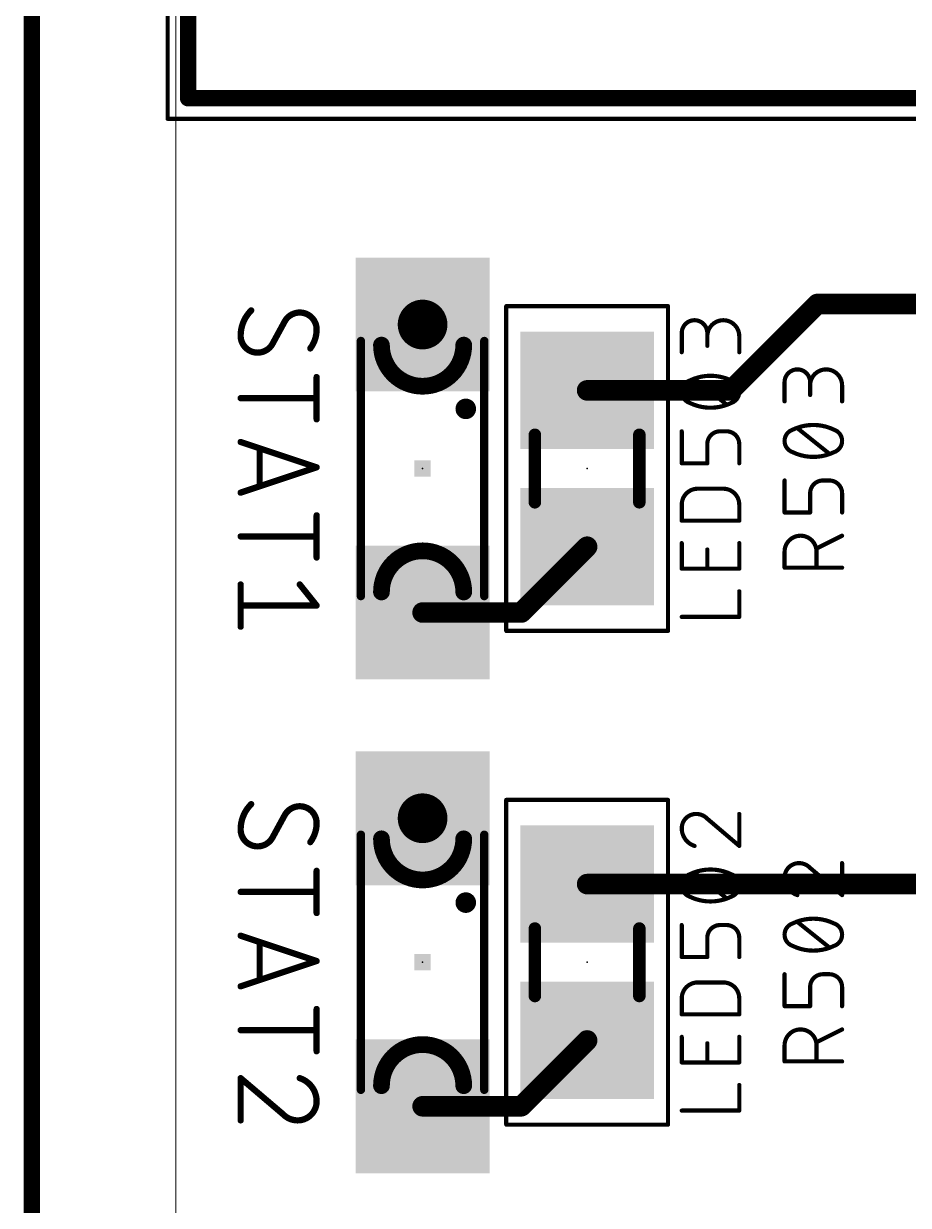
# Model space of a CAD drawing. Extents: x -59.9 to -20.9, y 122.9 to 183.1.
# Drawn here: x -59.85 to -49.09, y 133.05 to 147.41 of the extents above; entities that cross this region are included whole.
import ezdxf

# ---------------------------------------------------------------- set-up
doc = ezdxf.new("R2010")
doc.units = 0
for name, color, linetype in [('1', 12, 'CONTINUOUS'), ('18', 110, 'CONTINUOUS'), ('20', 31, 'CONTINUOUS'), ('21', 253, 'CONTINUOUS'), ('23', 53, 'CONTINUOUS'), ('25', 253, 'CONTINUOUS'), ('29', 253, 'CONTINUOUS'), ('39', 12, 'CONTINUOUS'), ('51', 253, 'CONTINUOUS')]:
    doc.layers.add(name, color=color, linetype=linetype)

# ---------------------------------------------------------------- blocks, each defined once
blk = doc.blocks.new('RECT')
blk.add_solid([(-0.5, -0.5), (0.5, -0.5), (-0.5, 0.5), (0.5, 0.5)])
blk = doc.blocks.new('ROUNDV')
at = {"const_width": 0.5}
blk.add_lwpolyline([(0, -0.25, 1), (0, 0.25, 1), (0, -0.25)], format="xyb", dxfattribs=at)

msp = doc.modelspace()

# ---------------------------------------------------------------- linework, layer by layer
at = {"layer": '1'}
for points, const_width in [([(-59.75, 123), (-59.75, 183)], 0.2), ([(-50.2, 144), (-51.25, 142.95)], 0.25), ([(-50.2, 144), (-48.1, 144)], 0.25), ([(-53, 142.95), (-51.25, 142.95)], 0.25), ([(-53.8, 140.25), (-53, 141.05)], 0.25), ([(-55, 140.25), (-53.8, 140.25)], 0.25), ([(-53, 136.95), (-48.15, 136.95)], 0.25), ([(-53.8, 134.25), (-53, 135.05)], 0.25), ([(-55, 134.25), (-53.8, 134.25)], 0.25)]:
    msp.add_lwpolyline(points, dxfattribs=dict(at, const_width=const_width))
at = {"layer": '1', "const_width": 0.125}
for points in [[(-50.2, 144.0625, 1), (-50.2, 143.9375)], [(-50.1558, 143.9558, 1), (-50.2442, 144.0442)], [(-53, 143.0125, 1), (-53, 142.8875)], [(-51.2942, 142.9942, 1), (-51.2058, 142.9058)], [(-51.25, 142.8875, 1), (-51.25, 143.0125)], [(-52.9558, 141.0058, 1), (-53.0442, 141.0942)], [(-55, 140.3125, 1), (-55, 140.1875)], [(-53.8442, 140.2942, 1), (-53.7558, 140.2058)], [(-53.8, 140.1875, 1), (-53.8, 140.3125)], [(-53, 137.0125, 1), (-53, 136.8875)], [(-52.9558, 135.0058, 1), (-53.0442, 135.0942)], [(-55, 134.3125, 1), (-55, 134.1875)], [(-53.8442, 134.2942, 1), (-53.7558, 134.2058)], [(-53.8, 134.1875, 1), (-53.8, 134.3125)]]:
    msp.add_lwpolyline(points, format="xyb", dxfattribs=at)
at = {"layer": '20', "const_width": 0.01}
msp.add_lwpolyline([(-58, 128), (-58, 178)], dxfattribs=at)
at = {"layer": '21'}
for points, const_width in [([(-57.85, 146.5), (-57.85, 159.5)], 0.2), ([(-46.85, 146.5), (-57.85, 146.5)], 0.2), ([(-56.827, 143.511), (-56.673, 143.7933)], 0.0762), ([(-56.2881, 143.1116), (-56.2881, 142.5984)], 0.0762), ([(-57.2119, 142.855), (-56.2881, 142.855)], 0.0762), ([(-57.2119, 142.3229), (-56.2881, 142.015)], 0.0762), ([(-56.9809, 141.7841), (-56.9809, 142.2459)], 0.0762), ([(-56.2881, 142.015), (-57.2119, 141.7071)], 0.0762), ([(-56.2881, 141.4316), (-56.2881, 140.9184)], 0.0762), ([(-57.2119, 141.175), (-56.2881, 141.175)], 0.0762), ([(-57.2119, 140.5916), (-57.2119, 140.0784)], 0.0762), ([(-56.4934, 140.5916), (-56.2881, 140.335)], 0.0762), ([(-56.2881, 140.335), (-57.2119, 140.335)], 0.0762), ([(-56.827, 137.511), (-56.673, 137.7933)], 0.0762), ([(-56.2881, 137.1116), (-56.2881, 136.5984)], 0.0762), ([(-57.2119, 136.855), (-56.2881, 136.855)], 0.0762), ([(-57.2119, 136.3229), (-56.2881, 136.015)], 0.0762), ([(-56.9809, 135.7841), (-56.9809, 136.2459)], 0.0762), ([(-56.2881, 136.015), (-57.2119, 135.7071)], 0.0762), ([(-56.2881, 135.4316), (-56.2881, 134.9184)], 0.0762), ([(-57.2119, 135.175), (-56.2881, 135.175)], 0.0762), ([(-56.6987, 134.1554), (-57.2119, 134.5916)], 0.0762), ([(-57.2119, 134.5916), (-57.2119, 134.0784)], 0.0762)]:
    msp.add_lwpolyline(points, dxfattribs=dict(at, const_width=const_width))
for points, const_width in [([(-57.85, 146.55, 1), (-57.85, 146.45)], 0.1), ([(-57.9, 146.5, 1), (-57.8, 146.5)], 0.1), ([(-57.0836, 143.9216, 0.2), (-57.2119, 143.6137)], 0.0762), ([(-57.0702, 143.9081, 1), (-57.097, 143.9351)], 0.0381), ([(-56.4934, 143.8959, 0.2656), (-56.673, 143.7933)], 0.0762), ([(-56.2881, 143.6907, 0.4142), (-56.4934, 143.8959)], 0.0762), ([(-56.4934, 143.915, 1), (-56.4934, 143.8769)], 0.0381), ([(-56.4934, 143.8769, 1), (-56.4934, 143.915)], 0.0381), ([(-56.6894, 143.803, 1), (-56.6566, 143.7836)], 0.0381), ([(-56.6563, 143.7842, 1), (-56.6897, 143.8024)], 0.0381), ([(-57.2119, 143.6137, 0.4142), (-57.0066, 143.4084)], 0.0762), ([(-57.1929, 143.6137, 1), (-57.2309, 143.6137)], 0.0381), ([(-57.2309, 143.6137, 1), (-57.1929, 143.6137)], 0.0381), ([(-56.3651, 143.4597, 0.1623), (-56.2881, 143.6907)], 0.0762), ([(-56.2691, 143.6907, 1), (-56.3071, 143.6907)], 0.0381), ([(-56.3071, 143.6907, 1), (-56.269, 143.6907)], 0.0381), ([(-57.0066, 143.4084, 0.2656), (-56.827, 143.511)], 0.0762), ([(-56.8437, 143.5202, 1), (-56.8103, 143.5019)], 0.0381), ([(-56.8106, 143.5014, 1), (-56.8434, 143.5207)], 0.0381), ([(-56.3803, 143.4711, 1), (-56.3498, 143.4483)], 0.0381), ([(-57.0066, 143.4274, 1), (-57.0066, 143.3893)], 0.0381), ([(-57.0066, 143.3893, 1), (-57.0066, 143.4274)], 0.0381), ([(-56.2691, 143.1116, 1), (-56.3072, 143.1116)], 0.0381), ([(-57.2119, 142.874, 1), (-57.2119, 142.8359)], 0.0381), ([(-56.2881, 142.8359, 1), (-56.2881, 142.874)], 0.0381), ([(-54.475, 142.6625, 1), (-54.475, 142.7875, 1), (-54.475, 142.6625)], 0.125), ([(-56.3072, 142.5984, 1), (-56.2691, 142.5984)], 0.0381), ([(-57.2059, 142.341, 1), (-57.2179, 142.3049)], 0.0381), ([(-56.9619, 142.2459, 1), (-57, 142.2459)], 0.0381), ([(-56.2941, 141.9969, 1), (-56.2821, 142.0331)], 0.0381), ([(-56.2821, 141.9969, 1), (-56.2941, 142.0331)], 0.0381), ([(-57.2179, 141.7251, 1), (-57.2059, 141.689)], 0.0381), ([(-57, 141.7841, 1), (-56.9619, 141.7841)], 0.0381), ([(-56.2691, 141.4316, 1), (-56.3072, 141.4316)], 0.0381), ([(-57.2119, 141.1941, 1), (-57.2119, 141.156)], 0.0381), ([(-56.2881, 141.156, 1), (-56.2881, 141.1941)], 0.0381), ([(-56.3072, 140.9184, 1), (-56.2691, 140.9184)], 0.0381), ([(-57.1928, 140.5916, 1), (-57.2309, 140.5916)], 0.0381), ([(-56.4785, 140.6035, 1), (-56.5083, 140.5797)], 0.0381), ([(-57.2119, 140.3541, 1), (-57.2119, 140.316)], 0.0381), ([(-56.303, 140.3231, 1), (-56.2732, 140.3469)], 0.0381), ([(-56.2881, 140.316, 1), (-56.2881, 140.3541)], 0.0381), ([(-57.2309, 140.0784, 1), (-57.1928, 140.0784)], 0.0381), ([(-57.0836, 137.9216, 0.2), (-57.2119, 137.6137)], 0.0762), ([(-57.0702, 137.9081, 1), (-57.097, 137.9351)], 0.0381), ([(-56.4934, 137.8959, 0.2656), (-56.673, 137.7933)], 0.0762), ([(-56.2881, 137.6907, 0.4142), (-56.4934, 137.8959)], 0.0762), ([(-56.4934, 137.915, 1), (-56.4934, 137.8769)], 0.0381), ([(-56.4934, 137.8769, 1), (-56.4934, 137.915)], 0.0381), ([(-56.6894, 137.803, 1), (-56.6566, 137.7836)], 0.0381), ([(-56.6563, 137.7842, 1), (-56.6897, 137.8024)], 0.0381), ([(-56.3651, 137.4597, 0.1623), (-56.2881, 137.6907)], 0.0762), ([(-56.2691, 137.6907, 1), (-56.3071, 137.6907)], 0.0381), ([(-57.2119, 137.6137, 0.4142), (-57.0066, 137.4084)], 0.0762), ([(-57.1929, 137.6137, 1), (-57.2309, 137.6137)], 0.0381), ([(-57.2309, 137.6137, 1), (-57.1929, 137.6137)], 0.0381), ([(-56.3071, 137.6907, 1), (-56.269, 137.6907)], 0.0381), ([(-57.0066, 137.4084, 0.2656), (-56.827, 137.511)], 0.0762), ([(-57.0066, 137.4274, 1), (-57.0066, 137.3893)], 0.0381), ([(-57.0066, 137.3893, 1), (-57.0066, 137.4274)], 0.0381), ([(-56.8437, 137.5202, 1), (-56.8103, 137.5019)], 0.0381), ([(-56.8106, 137.5014, 1), (-56.8434, 137.5207)], 0.0381), ([(-56.3803, 137.4711, 1), (-56.3498, 137.4483)], 0.0381), ([(-56.2691, 137.1116, 1), (-56.3072, 137.1116)], 0.0381), ([(-57.2119, 136.874, 1), (-57.2119, 136.8359)], 0.0381), ([(-56.2881, 136.8359, 1), (-56.2881, 136.874)], 0.0381), ([(-54.475, 136.6625, 1), (-54.475, 136.7875, 1), (-54.475, 136.6625)], 0.125), ([(-56.3072, 136.5984, 1), (-56.2691, 136.5984)], 0.0381), ([(-57.2059, 136.341, 1), (-57.2179, 136.3049)], 0.0381), ([(-56.9619, 136.2459, 1), (-57, 136.2459)], 0.0381), ([(-56.2941, 135.9969, 1), (-56.2821, 136.0331)], 0.0381), ([(-56.2821, 135.9969, 1), (-56.2941, 136.0331)], 0.0381), ([(-57.2179, 135.7251, 1), (-57.2059, 135.689)], 0.0381), ([(-57, 135.7841, 1), (-56.9619, 135.7841)], 0.0381), ([(-56.2691, 135.4316, 1), (-56.3072, 135.4316)], 0.0381), ([(-57.2119, 135.1941, 1), (-57.2119, 135.156)], 0.0381), ([(-56.2881, 135.156, 1), (-56.2881, 135.1941)], 0.0381), ([(-56.3072, 134.9184, 1), (-56.2691, 134.9184)], 0.0381), ([(-57.1996, 134.6061, 1), (-57.2242, 134.5771)], 0.0381), ([(-57.1928, 134.5916, 1), (-57.2309, 134.5916)], 0.0381), ([(-56.2881, 134.3093, 0.3252), (-56.4934, 134.5916)], 0.0762), ([(-56.4875, 134.6097, 1), (-56.4993, 134.5735)], 0.0381), ([(-56.5191, 134.0784, 0.4142), (-56.2881, 134.3093)], 0.0762), ([(-56.269, 134.3093, 1), (-56.3071, 134.3093)], 0.0381), ([(-56.3071, 134.3093, 1), (-56.2691, 134.3093)], 0.0381), ([(-56.6987, 134.1554, 0.2053), (-56.5191, 134.0784)], 0.0762), ([(-56.6849, 134.1685, 1), (-56.7125, 134.1422)], 0.0381), ([(-56.711, 134.1409, 1), (-56.6863, 134.1699)], 0.0381), ([(-57.2309, 134.0784, 1), (-57.1928, 134.0784)], 0.0381), ([(-56.5191, 134.0974, 1), (-56.5191, 134.0593)], 0.0381), ([(-56.5191, 134.0593, 1), (-56.5191, 134.0974)], 0.0381)]:
    msp.add_lwpolyline(points, format="xyb", dxfattribs=dict(at, const_width=const_width))
at = {"layer": '23'}
for p in [(-55, 142), (-53, 142), (-55, 136), (-53, 136)]:
    msp.add_point(p, dxfattribs=at)
at = {"layer": '25'}
for points, const_width in [([(-51.5388, 143.647, 1), (-51.8496, 143.647)], 0.0508), ([(-51.1504, 143.6081, 1), (-51.5388, 143.6081)], 0.0508), ([(-51.8369, 143.647, 1), (-51.8623, 143.647)], 0.0254), ([(-51.8623, 143.647, 1), (-51.8369, 143.647)], 0.0254), ([(-51.5261, 143.647, 1), (-51.5515, 143.647)], 0.0254), ([(-51.5515, 143.647, 1), (-51.5261, 143.647)], 0.0254), ([(-51.5515, 143.6081, 1), (-51.5261, 143.6081)], 0.0254), ([(-51.1377, 143.6081, 1), (-51.1631, 143.6081)], 0.0254), ([(-51.1631, 143.6081, 1), (-51.1377, 143.6081)], 0.0254), ([(-51.5515, 143.4916, 1), (-51.5261, 143.4916)], 0.0254), ([(-51.8623, 143.4139, 1), (-51.8369, 143.4139)], 0.0254), ([(-51.1631, 143.4139, 1), (-51.1377, 143.4139)], 0.0254), ([(-50.2888, 143.0493, 1), (-50.5996, 143.0493)], 0.0508), ([(-49.9004, 143.0105, 1), (-50.2888, 143.0105)], 0.0508), ([(-51.7525, 143.0691, 0.3205), (-51.8496, 142.9331)], 0.0508), ([(-51.5, 143.1274, 0.1139), (-51.7525, 143.0691)], 0.0508), ([(-51.7581, 143.0805, 1), (-51.7469, 143.0577)], 0.0254), ([(-51.7484, 143.0571, 1), (-51.7566, 143.0811)], 0.0254), ([(-51.6863, 143.0984, 1), (-51.7022, 143.0786)], 0.0254), ([(-51.2475, 143.0691, 0.1139), (-51.5, 143.1274)], 0.0508), ([(-51.5, 143.1401, 1), (-51.5, 143.1147)], 0.0254), ([(-51.5, 143.1147, 1), (-51.5, 143.1401)], 0.0254), ([(-51.1504, 142.9331, 0.3205), (-51.2475, 143.0691)], 0.0508), ([(-51.2434, 143.0811, 1), (-51.2516, 143.0571)], 0.0254), ([(-51.2531, 143.0577, 1), (-51.2419, 143.0805)], 0.0254), ([(-50.5869, 143.0493, 1), (-50.6123, 143.0493)], 0.0254), ([(-50.6123, 143.0493, 1), (-50.5869, 143.0493)], 0.0254), ([(-50.2761, 143.0493, 1), (-50.3015, 143.0493)], 0.0254), ([(-50.3015, 143.0493, 1), (-50.2761, 143.0493)], 0.0254), ([(-49.8877, 143.0105, 1), (-49.9131, 143.0105)], 0.0254), ([(-51.8496, 142.9331, 0.3205), (-51.7525, 142.7972)], 0.0508), ([(-51.8369, 142.9331, 1), (-51.8623, 142.9331)], 0.0254), ([(-51.8623, 142.9331, 1), (-51.8369, 142.9331)], 0.0254), ([(-51.2475, 142.7972, 0.3205), (-51.1504, 142.9331)], 0.0508), ([(-51.1377, 142.9331, 1), (-51.1631, 142.9331)], 0.0254), ([(-51.1631, 142.9331, 1), (-51.1377, 142.9331)], 0.0254), ([(-50.3015, 143.0105, 1), (-50.2761, 143.0105)], 0.0254), ([(-50.3015, 142.894, 1), (-50.2761, 142.894)], 0.0254), ([(-49.9131, 143.0105, 1), (-49.8877, 143.0105)], 0.0254), ([(-51.7525, 142.7972, 0.1139), (-51.5, 142.7389)], 0.0508), ([(-51.7469, 142.8086, 1), (-51.7581, 142.7858)], 0.0254), ([(-51.7566, 142.7852, 1), (-51.7484, 142.8092)], 0.0254), ([(-51.5, 142.7389, 0.1139), (-51.2475, 142.7972)], 0.0508), ([(-51.5, 142.7516, 1), (-51.5, 142.7262)], 0.0254), ([(-51.5, 142.7262, 1), (-51.5, 142.7516)], 0.0254), ([(-51.3137, 142.7678, 1), (-51.2978, 142.7877)], 0.0254), ([(-51.2516, 142.8092, 1), (-51.2434, 142.7852)], 0.0254), ([(-51.2419, 142.7858, 1), (-51.2531, 142.8086)], 0.0254), ([(-50.6123, 142.8163, 1), (-50.5869, 142.8163)], 0.0254), ([(-49.9131, 142.8163, 1), (-49.8877, 142.8163)], 0.0254), ([(-51.8369, 142.4524, 1), (-51.8623, 142.4524)], 0.0254), ([(-51.3835, 142.4524, 0.4142), (-51.5388, 142.297)], 0.0508), ([(-51.3835, 142.4651, 1), (-51.3835, 142.4397)], 0.0254), ([(-51.3835, 142.4397, 1), (-51.3835, 142.4651)], 0.0254), ([(-51.1504, 142.297, 0.4142), (-51.3058, 142.4524)], 0.0508), ([(-51.3058, 142.4651, 1), (-51.3058, 142.4397)], 0.0254), ([(-51.3058, 142.4397, 1), (-51.3058, 142.4651)], 0.0254), ([(-50.5025, 142.4714, 0.3205), (-50.5996, 142.3355)], 0.0508), ([(-50.25, 142.5297, 0.1139), (-50.5025, 142.4714)], 0.0508), ([(-50.5081, 142.4829, 1), (-50.4969, 142.46)], 0.0254), ([(-50.4984, 142.4594, 1), (-50.5066, 142.4835)], 0.0254), ([(-50.4363, 142.5008, 1), (-50.4522, 142.481)], 0.0254), ([(-49.9975, 142.4714, 0.1139), (-50.25, 142.5297)], 0.0508), ([(-50.25, 142.5424, 1), (-50.25, 142.517)], 0.0254), ([(-50.25, 142.517, 1), (-50.25, 142.5424)], 0.0254), ([(-49.9934, 142.4835, 1), (-50.0016, 142.4594)], 0.0254), ([(-49.9004, 142.3355, 0.3205), (-49.9975, 142.4714)], 0.0508), ([(-50.0031, 142.46, 1), (-49.9919, 142.4829)], 0.0254), ([(-51.5261, 142.297, 1), (-51.5515, 142.297)], 0.0254), ([(-51.1377, 142.297, 1), (-51.1631, 142.297)], 0.0254), ([(-50.5996, 142.3355, 0.3205), (-50.5025, 142.1995)], 0.0508), ([(-50.5869, 142.3355, 1), (-50.6123, 142.3355)], 0.0254), ([(-50.6123, 142.3355, 1), (-50.5869, 142.3355)], 0.0254), ([(-49.9975, 142.1995, 0.3205), (-49.9004, 142.3355)], 0.0508), ([(-49.8877, 142.3355, 1), (-49.9131, 142.3355)], 0.0254), ([(-49.9131, 142.3355, 1), (-49.8877, 142.3355)], 0.0254), ([(-51.5515, 142.297, 1), (-51.5261, 142.297)], 0.0254), ([(-51.1631, 142.297, 1), (-51.1377, 142.297)], 0.0254), ([(-50.4969, 142.211, 1), (-50.5081, 142.1881)], 0.0254), ([(-50.5025, 142.1995, 0.1139), (-50.25, 142.1413)], 0.0508), ([(-50.5066, 142.1875, 1), (-50.4984, 142.2115)], 0.0254), ([(-50.25, 142.1413, 0.1139), (-49.9975, 142.1995)], 0.0508), ([(-50.0637, 142.1702, 1), (-50.0478, 142.19)], 0.0254), ([(-50.0016, 142.2115, 1), (-49.9934, 142.1875)], 0.0254), ([(-49.9919, 142.1881, 1), (-50.0031, 142.211)], 0.0254), ([(-51.8496, 142.0766, 1), (-51.8496, 142.0512)], 0.0254), ([(-51.8623, 142.0639, 1), (-51.8369, 142.0639)], 0.0254), ([(-51.5515, 142.0639, 1), (-51.5261, 142.0639)], 0.0254), ([(-51.5388, 142.0512, 1), (-51.5388, 142.0766)], 0.0254), ([(-51.1631, 142.0639, 1), (-51.1377, 142.0639)], 0.0254), ([(-50.25, 142.154, 1), (-50.25, 142.1286)], 0.0254), ([(-50.25, 142.1286, 1), (-50.25, 142.154)], 0.0254), ([(-51.6554, 141.7549, 0.4142), (-51.8496, 141.5606)], 0.0508), ([(-51.6554, 141.7676, 1), (-51.6554, 141.7422)], 0.0254), ([(-51.6554, 141.7422, 1), (-51.6554, 141.7676)], 0.0254), ([(-51.1504, 141.5606, 0.4142), (-51.3446, 141.7549)], 0.0508), ([(-51.3446, 141.7676, 1), (-51.3446, 141.7422)], 0.0254), ([(-51.3446, 141.7422, 1), (-51.3446, 141.7676)], 0.0254), ([(-50.5869, 141.8547, 1), (-50.6123, 141.8547)], 0.0254), ([(-50.1335, 141.8547, 0.4142), (-50.2888, 141.6993)], 0.0508), ([(-50.1335, 141.8674, 1), (-50.1335, 141.842)], 0.0254), ([(-50.1335, 141.842, 1), (-50.1335, 141.8674)], 0.0254), ([(-49.9004, 141.6993, 0.4142), (-50.0558, 141.8547)], 0.0508), ([(-50.0558, 141.8674, 1), (-50.0558, 141.842)], 0.0254), ([(-50.0558, 141.842, 1), (-50.0558, 141.8674)], 0.0254), ([(-50.2761, 141.6993, 1), (-50.3015, 141.6993)], 0.0254), ([(-50.3015, 141.6993, 1), (-50.2761, 141.6993)], 0.0254), ([(-49.8877, 141.6993, 1), (-49.9131, 141.6993)], 0.0254), ([(-49.9131, 141.6993, 1), (-49.8877, 141.6993)], 0.0254), ([(-51.8369, 141.5606, 1), (-51.8623, 141.5606)], 0.0254), ([(-51.8623, 141.5606, 1), (-51.8369, 141.5606)], 0.0254), ([(-51.1377, 141.5606, 1), (-51.1631, 141.5606)], 0.0254), ([(-51.1631, 141.5606, 1), (-51.1377, 141.5606)], 0.0254), ([(-50.5996, 141.479, 1), (-50.5996, 141.4536)], 0.0254), ([(-50.6123, 141.4663, 1), (-50.5869, 141.4663)], 0.0254), ([(-50.3015, 141.4663, 1), (-50.2761, 141.4663)], 0.0254), ([(-50.2888, 141.4536, 1), (-50.2888, 141.479)], 0.0254), ([(-49.9131, 141.4663, 1), (-49.8877, 141.4663)], 0.0254), ([(-51.8496, 141.3791, 1), (-51.8496, 141.3537)], 0.0254), ([(-51.8623, 141.3664, 1), (-51.8369, 141.3664)], 0.0254), ([(-51.1631, 141.3664, 1), (-51.1377, 141.3664)], 0.0254), ([(-51.1504, 141.3537, 1), (-51.1504, 141.3791)], 0.0254), ([(-50.2112, 140.9895, 1), (-50.5996, 140.9895)], 0.0508), ([(-49.8947, 141.1724, 1), (-49.9061, 141.1951)], 0.0254), ([(-51.8369, 141.0934, 1), (-51.8623, 141.0934)], 0.0254), ([(-51.5261, 141.0157, 1), (-51.5515, 141.0157)], 0.0254), ([(-51.1377, 141.0934, 1), (-51.1631, 141.0934)], 0.0254), ([(-50.2168, 141.0397, 1), (-50.2055, 141.017)], 0.0254), ([(-50.5869, 140.9895, 1), (-50.6123, 140.9895)], 0.0254), ([(-50.6123, 140.9895, 1), (-50.5869, 140.9895)], 0.0254), ([(-50.1985, 140.9895, 1), (-50.2239, 140.9895)], 0.0254), ([(-50.2239, 140.9895, 1), (-50.1985, 140.9895)], 0.0254), ([(-51.8496, 140.7953, 1), (-51.8496, 140.7699)], 0.0254), ([(-51.8623, 140.7826, 1), (-51.8369, 140.7826)], 0.0254), ([(-51.5515, 140.7826, 1), (-51.5261, 140.7826)], 0.0254), ([(-51.1631, 140.7826, 1), (-51.1377, 140.7826)], 0.0254), ([(-51.1504, 140.7699, 1), (-51.1504, 140.7953)], 0.0254), ([(-50.5996, 140.808, 1), (-50.5996, 140.7826)], 0.0254), ([(-50.6123, 140.7953, 1), (-50.5869, 140.7953)], 0.0254), ([(-50.2239, 140.7953, 1), (-50.1985, 140.7953)], 0.0254), ([(-49.9004, 140.7826, 1), (-49.9004, 140.808)], 0.0254), ([(-51.1377, 140.5084, 1), (-51.1631, 140.5084)], 0.0254), ([(-51.8496, 140.2103, 1), (-51.8496, 140.1849)], 0.0254), ([(-51.1631, 140.1976, 1), (-51.1377, 140.1976)], 0.0254), ([(-51.1504, 140.1849, 1), (-51.1504, 140.2103)], 0.0254), ([(-51.6748, 137.8024, 0.4142), (-51.8496, 137.6276)], 0.0508), ([(-51.5388, 137.7441, 0.2053), (-51.6748, 137.8024)], 0.0508), ([(-51.6748, 137.8151, 1), (-51.6748, 137.7897)], 0.0254), ([(-51.6748, 137.7897, 1), (-51.6748, 137.8151)], 0.0254), ([(-51.5306, 137.7538, 1), (-51.5471, 137.7344)], 0.0254), ([(-51.548, 137.7353, 1), (-51.5296, 137.7528)], 0.0254), ([(-51.1377, 137.8024, 1), (-51.1631, 137.8024)], 0.0254), ([(-51.8496, 137.6276, 0.3252), (-51.6942, 137.4139)], 0.0508), ([(-51.8369, 137.6276, 1), (-51.8623, 137.6276)], 0.0254), ([(-51.8623, 137.6276, 1), (-51.8369, 137.6276)], 0.0254), ([(-51.6981, 137.4018, 1), (-51.6903, 137.426)], 0.0254), ([(-51.1586, 137.4042, 1), (-51.1422, 137.4236)], 0.0254), ([(-51.1631, 137.4139, 1), (-51.1377, 137.4139)], 0.0254), ([(-51.5, 137.1274, 0.1139), (-51.7525, 137.0691)], 0.0508), ([(-51.2475, 137.0691, 0.1139), (-51.5, 137.1274)], 0.0508), ([(-51.5, 137.1401, 1), (-51.5, 137.1147)], 0.0254), ([(-51.5, 137.1147, 1), (-51.5, 137.1401)], 0.0254), ([(-50.4248, 137.2047, 0.4142), (-50.5996, 137.0299)], 0.0508), ([(-50.2888, 137.1464, 0.2053), (-50.4248, 137.2047)], 0.0508), ([(-50.4248, 137.2174, 1), (-50.4248, 137.192)], 0.0254), ([(-50.4248, 137.192, 1), (-50.4248, 137.2174)], 0.0254), ([(-50.2806, 137.1561, 1), (-50.2971, 137.1368)], 0.0254), ([(-50.298, 137.1377, 1), (-50.2796, 137.1552)], 0.0254), ([(-49.8877, 137.2047, 1), (-49.9131, 137.2047)], 0.0254), ([(-51.7525, 137.0691, 0.3205), (-51.8496, 136.9331)], 0.0508), ([(-51.7581, 137.0805, 1), (-51.7469, 137.0577)], 0.0254), ([(-51.7484, 137.0571, 1), (-51.7566, 137.0811)], 0.0254), ([(-51.6863, 137.0984, 1), (-51.7022, 137.0786)], 0.0254), ([(-51.1504, 136.9331, 0.3205), (-51.2475, 137.0691)], 0.0508), ([(-51.2434, 137.0811, 1), (-51.2516, 137.0571)], 0.0254), ([(-51.2531, 137.0577, 1), (-51.2419, 137.0805)], 0.0254), ([(-50.5996, 137.0299, 0.3252), (-50.4442, 136.8163)], 0.0508), ([(-50.5869, 137.0299, 1), (-50.6123, 137.0299)], 0.0254), ([(-50.6123, 137.0299, 1), (-50.5869, 137.0299)], 0.0254), ([(-51.8496, 136.9331, 0.3205), (-51.7525, 136.7972)], 0.0508), ([(-51.8369, 136.9331, 1), (-51.8623, 136.9331)], 0.0254), ([(-51.8623, 136.9331, 1), (-51.8369, 136.9331)], 0.0254), ([(-51.2475, 136.7972, 0.3205), (-51.1504, 136.9331)], 0.0508), ([(-51.1377, 136.9331, 1), (-51.1631, 136.9331)], 0.0254), ([(-51.1631, 136.9331, 1), (-51.1377, 136.9331)], 0.0254), ([(-51.7525, 136.7972, 0.1139), (-51.5, 136.7389)], 0.0508), ([(-51.7469, 136.8086, 1), (-51.7581, 136.7858)], 0.0254), ([(-51.7566, 136.7852, 1), (-51.7484, 136.8092)], 0.0254), ([(-51.5, 136.7389, 0.1139), (-51.2475, 136.7972)], 0.0508), ([(-51.5, 136.7516, 1), (-51.5, 136.7262)], 0.0254), ([(-51.5, 136.7262, 1), (-51.5, 136.7516)], 0.0254), ([(-51.3137, 136.7678, 1), (-51.2978, 136.7877)], 0.0254), ([(-51.2516, 136.8092, 1), (-51.2434, 136.7852)], 0.0254), ([(-51.2419, 136.7858, 1), (-51.2531, 136.8086)], 0.0254), ([(-50.4481, 136.8042, 1), (-50.4403, 136.8284)], 0.0254), ([(-49.9131, 136.8163, 1), (-49.8877, 136.8163)], 0.0254), ([(-49.9086, 136.8066, 1), (-49.8922, 136.8259)], 0.0254), ([(-51.8369, 136.4524, 1), (-51.8623, 136.4524)], 0.0254), ([(-51.3835, 136.4524, 0.4142), (-51.5388, 136.297)], 0.0508), ([(-51.3835, 136.4651, 1), (-51.3835, 136.4397)], 0.0254), ([(-51.3835, 136.4397, 1), (-51.3835, 136.4651)], 0.0254), ([(-51.1504, 136.297, 0.4142), (-51.3058, 136.4524)], 0.0508), ([(-51.3058, 136.4651, 1), (-51.3058, 136.4397)], 0.0254), ([(-51.3058, 136.4397, 1), (-51.3058, 136.4651)], 0.0254), ([(-50.5025, 136.4714, 0.3205), (-50.5996, 136.3355)], 0.0508), ([(-50.25, 136.5297, 0.1139), (-50.5025, 136.4714)], 0.0508), ([(-50.5081, 136.4829, 1), (-50.4969, 136.46)], 0.0254), ([(-50.4984, 136.4594, 1), (-50.5066, 136.4835)], 0.0254), ([(-50.4363, 136.5008, 1), (-50.4522, 136.481)], 0.0254), ([(-49.9975, 136.4714, 0.1139), (-50.25, 136.5297)], 0.0508), ([(-50.25, 136.5424, 1), (-50.25, 136.517)], 0.0254), ([(-50.25, 136.517, 1), (-50.25, 136.5424)], 0.0254), ([(-49.9934, 136.4835, 1), (-50.0016, 136.4594)], 0.0254), ([(-49.9004, 136.3355, 0.3205), (-49.9975, 136.4714)], 0.0508), ([(-50.0031, 136.46, 1), (-49.9919, 136.4829)], 0.0254), ([(-51.5261, 136.297, 1), (-51.5515, 136.297)], 0.0254), ([(-51.5515, 136.297, 1), (-51.5261, 136.297)], 0.0254), ([(-51.1377, 136.297, 1), (-51.1631, 136.297)], 0.0254), ([(-51.1631, 136.297, 1), (-51.1377, 136.297)], 0.0254), ([(-50.5996, 136.3355, 0.3205), (-50.5025, 136.1995)], 0.0508), ([(-50.5869, 136.3355, 1), (-50.6123, 136.3355)], 0.0254), ([(-50.6123, 136.3355, 1), (-50.5869, 136.3355)], 0.0254), ([(-49.9975, 136.1995, 0.3205), (-49.9004, 136.3355)], 0.0508), ([(-49.8877, 136.3355, 1), (-49.9131, 136.3355)], 0.0254), ([(-49.9131, 136.3355, 1), (-49.8877, 136.3355)], 0.0254), ([(-50.4969, 136.211, 1), (-50.5081, 136.1881)], 0.0254), ([(-50.5025, 136.1995, 0.1139), (-50.25, 136.1413)], 0.0508), ([(-50.5066, 136.1875, 1), (-50.4984, 136.2115)], 0.0254), ([(-50.25, 136.1413, 0.1139), (-49.9975, 136.1995)], 0.0508), ([(-50.25, 136.154, 1), (-50.25, 136.1286)], 0.0254), ([(-50.25, 136.1286, 1), (-50.25, 136.154)], 0.0254), ([(-50.0637, 136.1702, 1), (-50.0478, 136.19)], 0.0254), ([(-50.0016, 136.2115, 1), (-49.9934, 136.1875)], 0.0254), ([(-49.9919, 136.1881, 1), (-50.0031, 136.211)], 0.0254), ([(-51.8496, 136.0766, 1), (-51.8496, 136.0512)], 0.0254), ([(-51.8623, 136.0639, 1), (-51.8369, 136.0639)], 0.0254), ([(-51.5515, 136.0639, 1), (-51.5261, 136.0639)], 0.0254), ([(-51.5388, 136.0512, 1), (-51.5388, 136.0766)], 0.0254), ([(-51.1631, 136.0639, 1), (-51.1377, 136.0639)], 0.0254), ([(-50.5869, 135.8547, 1), (-50.6123, 135.8547)], 0.0254), ([(-50.1335, 135.8547, 0.4142), (-50.2888, 135.6993)], 0.0508), ([(-50.1335, 135.8674, 1), (-50.1335, 135.842)], 0.0254), ([(-50.1335, 135.842, 1), (-50.1335, 135.8674)], 0.0254), ([(-49.9004, 135.6993, 0.4142), (-50.0558, 135.8547)], 0.0508), ([(-50.0558, 135.8674, 1), (-50.0558, 135.842)], 0.0254), ([(-50.0558, 135.842, 1), (-50.0558, 135.8674)], 0.0254), ([(-51.6554, 135.7549, 0.4142), (-51.8496, 135.5606)], 0.0508), ([(-51.6554, 135.7676, 1), (-51.6554, 135.7422)], 0.0254), ([(-51.6554, 135.7422, 1), (-51.6554, 135.7676)], 0.0254), ([(-51.1504, 135.5606, 0.4142), (-51.3446, 135.7549)], 0.0508), ([(-51.3446, 135.7676, 1), (-51.3446, 135.7422)], 0.0254), ([(-51.3446, 135.7422, 1), (-51.3446, 135.7676)], 0.0254), ([(-50.2761, 135.6993, 1), (-50.3015, 135.6993)], 0.0254), ([(-50.3015, 135.6993, 1), (-50.2761, 135.6993)], 0.0254), ([(-49.8877, 135.6993, 1), (-49.9131, 135.6993)], 0.0254), ([(-49.9131, 135.6993, 1), (-49.8877, 135.6993)], 0.0254), ([(-51.8369, 135.5606, 1), (-51.8623, 135.5606)], 0.0254), ([(-51.8623, 135.5606, 1), (-51.8369, 135.5606)], 0.0254), ([(-51.1377, 135.5606, 1), (-51.1631, 135.5606)], 0.0254), ([(-51.1631, 135.5606, 1), (-51.1377, 135.5606)], 0.0254), ([(-50.5996, 135.479, 1), (-50.5996, 135.4536)], 0.0254), ([(-50.6123, 135.4663, 1), (-50.5869, 135.4663)], 0.0254), ([(-50.3015, 135.4663, 1), (-50.2761, 135.4663)], 0.0254), ([(-50.2888, 135.4536, 1), (-50.2888, 135.479)], 0.0254), ([(-49.9131, 135.4663, 1), (-49.8877, 135.4663)], 0.0254), ([(-51.8496, 135.3791, 1), (-51.8496, 135.3537)], 0.0254), ([(-51.8623, 135.3664, 1), (-51.8369, 135.3664)], 0.0254), ([(-51.1631, 135.3664, 1), (-51.1377, 135.3664)], 0.0254), ([(-51.1504, 135.3537, 1), (-51.1504, 135.3791)], 0.0254), ([(-50.2112, 134.9895, 1), (-50.5996, 134.9895)], 0.0508), ([(-49.8947, 135.1724, 1), (-49.9061, 135.1951)], 0.0254), ([(-51.8369, 135.0934, 1), (-51.8623, 135.0934)], 0.0254), ([(-51.5261, 135.0157, 1), (-51.5515, 135.0157)], 0.0254), ([(-51.1377, 135.0934, 1), (-51.1631, 135.0934)], 0.0254), ([(-50.5869, 134.9895, 1), (-50.6123, 134.9895)], 0.0254), ([(-50.6123, 134.9895, 1), (-50.5869, 134.9895)], 0.0254), ([(-50.1985, 134.9895, 1), (-50.2239, 134.9895)], 0.0254), ([(-50.2239, 134.9895, 1), (-50.1985, 134.9895)], 0.0254), ([(-50.2168, 135.0397, 1), (-50.2055, 135.017)], 0.0254), ([(-51.8496, 134.7953, 1), (-51.8496, 134.7699)], 0.0254), ([(-51.8623, 134.7826, 1), (-51.8369, 134.7826)], 0.0254), ([(-51.5515, 134.7826, 1), (-51.5261, 134.7826)], 0.0254), ([(-51.1631, 134.7826, 1), (-51.1377, 134.7826)], 0.0254), ([(-51.1504, 134.7699, 1), (-51.1504, 134.7953)], 0.0254), ([(-50.5996, 134.808, 1), (-50.5996, 134.7826)], 0.0254), ([(-50.6123, 134.7953, 1), (-50.5869, 134.7953)], 0.0254), ([(-50.2239, 134.7953, 1), (-50.1985, 134.7953)], 0.0254), ([(-49.9004, 134.7826, 1), (-49.9004, 134.808)], 0.0254), ([(-51.1377, 134.5084, 1), (-51.1631, 134.5084)], 0.0254), ([(-51.8496, 134.2103, 1), (-51.8496, 134.1849)], 0.0254), ([(-51.1631, 134.1976, 1), (-51.1377, 134.1976)], 0.0254), ([(-51.1504, 134.1849, 1), (-51.1504, 134.2103)], 0.0254)]:
    msp.add_lwpolyline(points, format="xyb", dxfattribs=dict(at, const_width=const_width))
at = {"layer": '25', "const_width": 0.0508}
for points in [[(-51.8496, 143.4139), (-51.8496, 143.647)], [(-51.5388, 143.647), (-51.5388, 143.4916)], [(-51.1504, 143.4139), (-51.1504, 143.6081)], [(-51.3058, 142.7778), (-51.6942, 143.0885)], [(-50.5996, 142.8163), (-50.5996, 143.0493)], [(-50.2888, 143.0493), (-50.2888, 142.894)], [(-49.9004, 142.8163), (-49.9004, 143.0105)], [(-51.8496, 142.0639), (-51.8496, 142.4524)], [(-51.3058, 142.4524), (-51.3835, 142.4524)], [(-50.0558, 142.1801), (-50.4442, 142.4909)], [(-51.5388, 142.297), (-51.5388, 142.0639)], [(-51.1504, 142.0639), (-51.1504, 142.297)], [(-51.5388, 142.0639), (-51.8496, 142.0639)], [(-51.6554, 141.7549), (-51.3446, 141.7549)], [(-50.5996, 141.4663), (-50.5996, 141.8547)], [(-50.0558, 141.8547), (-50.1335, 141.8547)], [(-50.2888, 141.6993), (-50.2888, 141.4663)], [(-49.9004, 141.4663), (-49.9004, 141.6993)], [(-51.8496, 141.3664), (-51.8496, 141.5606)], [(-51.1504, 141.5606), (-51.1504, 141.3664)], [(-50.2888, 141.4663), (-50.5996, 141.4663)], [(-51.1504, 141.3664), (-51.8496, 141.3664)], [(-49.9004, 141.1837), (-50.2112, 141.0284)], [(-51.8496, 140.7826), (-51.8496, 141.0934)], [(-51.5388, 140.7826), (-51.5388, 141.0157)], [(-51.1504, 141.0934), (-51.1504, 140.7826)], [(-50.5996, 140.7953), (-50.5996, 140.9895)], [(-50.2112, 140.9895), (-50.2112, 140.7953)], [(-51.1504, 140.7826), (-51.8496, 140.7826)], [(-49.9004, 140.7953), (-50.5996, 140.7953)], [(-51.1504, 140.1976), (-51.1504, 140.5084)], [(-51.8496, 140.1976), (-51.1504, 140.1976)], [(-51.5388, 137.7441), (-51.1504, 137.4139)], [(-51.1504, 137.4139), (-51.1504, 137.8024)], [(-50.2888, 137.1464), (-49.9004, 136.8163)], [(-49.9004, 136.8163), (-49.9004, 137.2047)], [(-51.3058, 136.7778), (-51.6942, 137.0885)], [(-51.8496, 136.0639), (-51.8496, 136.4524)], [(-51.3058, 136.4524), (-51.3835, 136.4524)], [(-50.0558, 136.1801), (-50.4442, 136.4909)], [(-51.5388, 136.297), (-51.5388, 136.0639)], [(-51.1504, 136.0639), (-51.1504, 136.297)], [(-51.5388, 136.0639), (-51.8496, 136.0639)], [(-50.5996, 135.4663), (-50.5996, 135.8547)], [(-50.0558, 135.8547), (-50.1335, 135.8547)], [(-51.6554, 135.7549), (-51.3446, 135.7549)], [(-50.2888, 135.6993), (-50.2888, 135.4663)], [(-49.9004, 135.4663), (-49.9004, 135.6993)], [(-51.8496, 135.3664), (-51.8496, 135.5606)], [(-51.1504, 135.5606), (-51.1504, 135.3664)], [(-50.2888, 135.4663), (-50.5996, 135.4663)], [(-51.1504, 135.3664), (-51.8496, 135.3664)], [(-49.9004, 135.1837), (-50.2112, 135.0284)], [(-51.8496, 134.7826), (-51.8496, 135.0934)], [(-51.5388, 134.7826), (-51.5388, 135.0157)], [(-51.1504, 135.0934), (-51.1504, 134.7826)], [(-50.5996, 134.7953), (-50.5996, 134.9895)], [(-50.2112, 134.9895), (-50.2112, 134.7953)], [(-51.1504, 134.7826), (-51.8496, 134.7826)], [(-49.9004, 134.7953), (-50.5996, 134.7953)], [(-51.1504, 134.1976), (-51.1504, 134.5084)], [(-51.8496, 134.1976), (-51.1504, 134.1976)]]:
    msp.add_lwpolyline(points, dxfattribs=at)
at = {"layer": '39'}
for points, const_width in [([(-58.1, 146.25), (-58.1, 159.75)], 0.05), ([(-46.6, 146.25), (-58.1, 146.25)], 0.05), ([(-53.983, 140.027), (-53.983, 143.973)], 0.0508), ([(-53.983, 143.973), (-52.017, 143.973)], 0.0508), ([(-52.017, 143.973), (-52.017, 140.027)], 0.0508), ([(-52.017, 140.027), (-53.983, 140.027)], 0.0508), ([(-53.983, 134.027), (-53.983, 137.973)], 0.0508), ([(-53.983, 137.973), (-52.017, 137.973)], 0.0508), ([(-52.017, 137.973), (-52.017, 134.027)], 0.0508), ([(-52.017, 134.027), (-53.983, 134.027)], 0.0508)]:
    msp.add_lwpolyline(points, dxfattribs=dict(at, const_width=const_width))
for points, const_width in [([(-58.1, 146.2625, 1), (-58.1, 146.2375)], 0.025), ([(-58.1125, 146.25, 1), (-58.0875, 146.25)], 0.025), ([(-53.9703, 143.973, 1), (-53.9957, 143.973)], 0.0254), ([(-53.983, 143.9857, 1), (-53.983, 143.9603)], 0.0254), ([(-52.0043, 143.973, 1), (-52.0297, 143.973)], 0.0254), ([(-52.017, 143.9603, 1), (-52.017, 143.9857)], 0.0254), ([(-53.983, 140.0397, 1), (-53.983, 140.0143)], 0.0254), ([(-53.9957, 140.027, 1), (-53.9703, 140.027)], 0.0254), ([(-52.0297, 140.027, 1), (-52.0043, 140.027)], 0.0254), ([(-52.017, 140.0143, 1), (-52.017, 140.0397)], 0.0254), ([(-53.9703, 137.973, 1), (-53.9957, 137.973)], 0.0254), ([(-53.983, 137.9857, 1), (-53.983, 137.9603)], 0.0254), ([(-52.0043, 137.973, 1), (-52.0297, 137.973)], 0.0254), ([(-52.017, 137.9603, 1), (-52.017, 137.9857)], 0.0254), ([(-53.983, 134.0397, 1), (-53.983, 134.0143)], 0.0254), ([(-53.9957, 134.027, 1), (-53.9703, 134.027)], 0.0254), ([(-52.0297, 134.027, 1), (-52.0043, 134.027)], 0.0254), ([(-52.017, 134.0143, 1), (-52.017, 134.0397)], 0.0254)]:
    msp.add_lwpolyline(points, format="xyb", dxfattribs=dict(at, const_width=const_width))
at = {"layer": '51'}
for points, const_width in [([(-55.75, 140.45), (-55.75, 143.55)], 0.1016), ([(-54.25, 143.55), (-54.25, 140.45)], 0.1016), ([(-53.635, 142.41), (-53.635, 141.59)], 0.1524), ([(-52.365, 142.41), (-52.365, 141.59)], 0.1524), ([(-55.75, 134.45), (-55.75, 137.55)], 0.1016), ([(-54.25, 137.55), (-54.25, 134.45)], 0.1016), ([(-53.635, 136.41), (-53.635, 135.59)], 0.1524), ([(-52.365, 136.41), (-52.365, 135.59)], 0.1524)]:
    msp.add_lwpolyline(points, dxfattribs=dict(at, const_width=const_width))
for points, const_width in [([(-55.7246, 143.55, 1), (-55.7754, 143.55)], 0.0508), ([(-55.5, 143.5, 1), (-54.5, 143.5)], 0.2032), ([(-55.4492, 143.5, 1), (-55.5508, 143.5)], 0.1016), ([(-54.4492, 143.5, 1), (-54.5508, 143.5)], 0.1016), ([(-54.2246, 143.55, 1), (-54.2754, 143.55)], 0.0508), ([(-53.5969, 142.41, 1), (-53.6731, 142.41)], 0.0762), ([(-52.3269, 142.41, 1), (-52.4031, 142.41)], 0.0762), ([(-53.6731, 141.59, 1), (-53.5969, 141.59)], 0.0762), ([(-52.4031, 141.59, 1), (-52.3269, 141.59)], 0.0762), ([(-54.5, 140.5, 1), (-55.5, 140.5)], 0.2032), ([(-55.7754, 140.45, 1), (-55.7246, 140.45)], 0.0508), ([(-55.5508, 140.5, 1), (-55.4492, 140.5)], 0.1016), ([(-54.5508, 140.5, 1), (-54.4492, 140.5)], 0.1016), ([(-54.2754, 140.45, 1), (-54.2246, 140.45)], 0.0508), ([(-55.7246, 137.55, 1), (-55.7754, 137.55)], 0.0508), ([(-55.5, 137.5, 1), (-54.5, 137.5)], 0.2032), ([(-55.4492, 137.5, 1), (-55.5508, 137.5)], 0.1016), ([(-54.4492, 137.5, 1), (-54.5508, 137.5)], 0.1016), ([(-54.2246, 137.55, 1), (-54.2754, 137.55)], 0.0508), ([(-53.5969, 136.41, 1), (-53.6731, 136.41)], 0.0762), ([(-52.3269, 136.41, 1), (-52.4031, 136.41)], 0.0762), ([(-53.6731, 135.59, 1), (-53.5969, 135.59)], 0.0762), ([(-52.4031, 135.59, 1), (-52.3269, 135.59)], 0.0762), ([(-54.5, 134.5, 1), (-55.5, 134.5)], 0.2032), ([(-55.7754, 134.45, 1), (-55.7246, 134.45)], 0.0508), ([(-55.5508, 134.5, 1), (-55.4492, 134.5)], 0.1016), ([(-54.5508, 134.5, 1), (-54.4492, 134.5)], 0.1016), ([(-54.2754, 134.45, 1), (-54.2246, 134.45)], 0.0508)]:
    msp.add_lwpolyline(points, format="xyb", dxfattribs=dict(at, const_width=const_width))

# ---------------------------------------------------------------- block references
at = {"layer": '1', "yscale": 1.5, "rotation": 270}
for p, xscale in [((-55, 143.75), 1.5), ((-53, 142.95), 1.3), ((-53, 141.05), 1.3), ((-55, 140.25), 1.5), ((-55, 137.75), 1.5), ((-53, 136.95), 1.3), ((-53, 135.05), 1.3), ((-55, 134.25), 1.5)]:
    msp.add_blockref('RECT', p, dxfattribs=dict(at, xscale=xscale))
at = {"layer": '18', "xscale": 0.604, "yscale": 0.604}
for p in [(-55, 143.75), (-55, 143.75), (-55, 137.75), (-55, 137.75)]:
    msp.add_blockref('ROUNDV', p, dxfattribs=at)
at = {"layer": '21', "xscale": 0.2, "yscale": 0.2, "rotation": 270}
for p in [(-55, 142), (-55, 136)]:
    msp.add_blockref('RECT', p, dxfattribs=at)
at = {"layer": '29', "yscale": 1.627, "rotation": 270}
for p, xscale in [((-55, 143.75), 1.627), ((-53, 142.95), 1.427), ((-53, 141.05), 1.427), ((-55, 140.25), 1.627), ((-55, 137.75), 1.627), ((-53, 136.95), 1.427), ((-53, 135.05), 1.427), ((-55, 134.25), 1.627)]:
    msp.add_blockref('RECT', p, dxfattribs=dict(at, xscale=xscale))
at = {"layer": '51'}
for p, xscale, yscale, rotation in [((-55.6, 143.375), 0.45, 0.4, 270), ((-54.4, 143.375), 0.45, 0.4, 270), ((-55.4375, 143.0875), 0.175, 0.325, 270), ((-52.9985, 142.7418), 0.65, 1.4, 270), ((-52.9985, 141.2686), 0.65, 1.4, 270), ((-54.5625, 140.9125), 0.175, 0.325, 90), ((-55.6, 140.625), 0.45, 0.4, 90), ((-54.4, 140.625), 0.45, 0.4, 90), ((-55.6, 137.375), 0.45, 0.4, 270), ((-54.4, 137.375), 0.45, 0.4, 270), ((-55.4375, 137.0875), 0.175, 0.325, 270), ((-52.9985, 136.7418), 0.65, 1.4, 270), ((-52.9985, 135.2686), 0.65, 1.4, 270), ((-54.5625, 134.9125), 0.175, 0.325, 90), ((-55.6, 134.625), 0.45, 0.4, 90), ((-54.4, 134.625), 0.45, 0.4, 90)]:
    msp.add_blockref('RECT', p, dxfattribs=dict(at, xscale=xscale, yscale=yscale, rotation=rotation))

doc.saveas('drawing.dxf')
